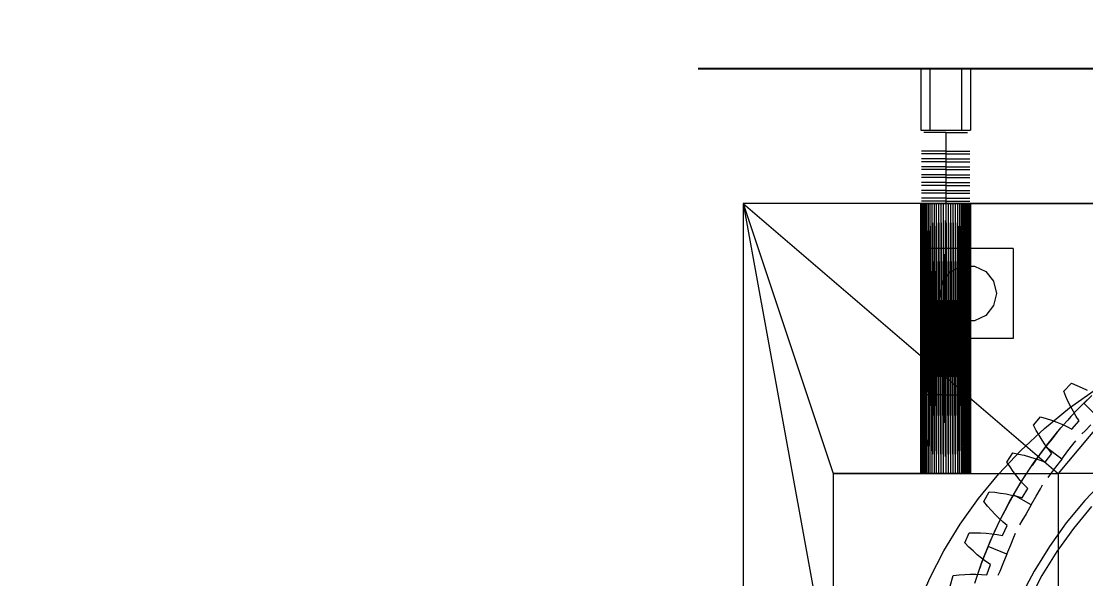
# Model space of a CAD drawing. Header units: millimetres. Extents: x -191664 to 191490, y -197311 to 10263.
# Drawn here: x 24107 to 25053, y 1847 to 2342 of the extents above; entities that cross this region are included whole.
import ezdxf

# ---------------------------------------------------------------- set-up
doc = ezdxf.new("R2010")
doc.units = ezdxf.units.MM
for name, color, linetype, lineweight in [('COTAS_O', 1, 'Continuous', 0), ('COTAS_P', 1, 'Continuous', 0), ('lateral_briquetadora', 7, 'Continuous', 0)]:
    doc.layers.add(name, color=color, linetype=linetype, lineweight=lineweight)
doc.dimstyles.new('PLANTA_100', dxfattribs={"dimtxt": 250, "dimasz": 150, "dimexe": 150, "dimexo": 80, "dimgap": 100, "dimtad": 1, "dimtih": 1, "dimtoh": 1, "dimdec": 1, "dimdsep": 46, "dimcen": 0.09, "dimclrd": 1, "dimclre": 1, "dimclrt": 1, "dimadec": 0, "dimazin": 0, "dimtfac": 1, "dimtdec": 4, "dimtofl": 0, "dimtmove": 0, "dimatfit": 3, "dimfxl": 1, "dimtolj": 1, "dimtzin": 0, "dimarcsym": 0})

# ---------------------------------------------------------------- blocks, each defined once
blk = doc.blocks.new('*D7')
at = {"layer": 'COTAS_P', "color": 1, "lineweight": -2, "transparency": 16777216}
for p, q in [((25334.81, 3271.57), (25080.53, 4103.58)), ((16187.4, 1228.91), (24980.92, 3916.29)), ((16254.38, 496.51), (16000.11, 1328.52))]:
    blk.add_line(p, q, dxfattribs=at)
at = {"layer": 'COTAS_P', "color": 1, "transparency": 16777216}
for points in [[(24973.62, 3940.2), (24988.23, 3892.38), (25124.37, 3960.13)], [(16180.1, 1252.82), (16194.71, 1205), (16043.95, 1185.07)]]:
    blk.add_solid(points, dxfattribs=at)
at = {"layer": 'Defpoints', "color": 0, "transparency": 16777216}
for p in [(25124.37, 3960.13), (25358.19, 3195.06), (16277.76, 420)]:
    blk.add_point(p, dxfattribs=at)
blk = doc.blocks.new('*D18')
at = {"layer": 'COTAS_O', "color": 1, "lineweight": -2, "transparency": 16777216}
for p, q in [((24708.19, 2300), (25478.19, 2300)), ((25328.19, 150), (25328.19, 2150)), ((24708.19, 0), (25478.19, 0))]:
    blk.add_line(p, q, dxfattribs=at)
at = {"layer": 'COTAS_O', "color": 1, "transparency": 16777216}
for points in [[(25303.19, 2150), (25353.19, 2150), (25328.19, 2300)], [(25303.19, 150), (25353.19, 150), (25328.19, 0)]]:
    blk.add_solid(points, dxfattribs=at)
at = {"layer": 'Defpoints', "color": 0, "transparency": 16777216}
for p in [(24628.19, 2300), (25328.19, 2300), (24628.19, 0)]:
    blk.add_point(p, dxfattribs=at)

msp = doc.modelspace()

# ---------------------------------------------------------------- linework, layer by layer
at = {"layer": 'lateral_briquetadora', "color": 9, "true_color": 0xb9c3c2}
for p, q in [((24906.19, 2300), (24950.19, 2300)), ((24906.19, 2300), (24906.19, 2245)), ((24914.19, 2300), (24942.19, 2300)), ((24914.19, 2300), (24914.19, 2245)), ((24942.19, 2300), (24942.19, 2245)), ((24950.19, 2300), (24950.19, 2245)), ((24906.19, 2245), (24950.19, 2245)), ((24912.55, 2243), (24908.69, 2243)), ((24919.51, 2243), (24912.55, 2243)), ((24914.19, 2245), (24942.19, 2245)), ((24928.19, 2243), (24919.51, 2243)), ((24928.19, 2243), (24928.19, 2226.5)), ((24928.19, 2243), (24936.86, 2243)), ((24936.86, 2243), (24943.82, 2243)), ((24943.82, 2243), (24947.69, 2243)), ((24910.99, 2226.5), (24906.74, 2226.5)), ((24910.99, 2224), (24906.74, 2224)), ((24912.55, 2226.5), (24908.69, 2226.5)), ((24912.55, 2224), (24908.69, 2224)), ((24918.64, 2226.5), (24910.99, 2226.5)), ((24918.64, 2224), (24910.99, 2224)), ((24919.51, 2226.5), (24912.55, 2226.5)), ((24919.51, 2224), (24912.55, 2224)), ((24928.19, 2226.5), (24918.64, 2226.5)), ((24928.19, 2224), (24918.64, 2224)), ((24928.19, 2226.5), (24919.51, 2226.5)), ((24928.19, 2224), (24919.51, 2224)), ((24928.19, 2226.5), (24928.19, 2224)), ((24928.19, 2226.5), (24937.73, 2226.5)), ((24928.19, 2226.5), (24936.86, 2226.5)), ((24928.19, 2224), (24928.19, 2219.5)), ((24928.19, 2224), (24936.86, 2224)), ((24928.19, 2224), (24937.73, 2224)), ((24936.86, 2226.5), (24943.82, 2226.5)), ((24936.86, 2224), (24943.82, 2224)), ((24937.73, 2226.5), (24945.39, 2226.5)), ((24937.73, 2224), (24945.39, 2224)), ((24943.82, 2226.5), (24947.69, 2226.5)), ((24943.82, 2224), (24947.69, 2224)), ((24945.39, 2226.5), (24949.63, 2226.5)), ((24945.39, 2224), (24949.63, 2224)), ((24910.99, 2219.5), (24906.74, 2219.5)), ((24910.99, 2217), (24906.74, 2217)), ((24912.55, 2219.5), (24908.69, 2219.5)), ((24912.55, 2217), (24908.69, 2217)), ((24918.64, 2219.5), (24910.99, 2219.5)), ((24918.64, 2217), (24910.99, 2217)), ((24919.51, 2219.5), (24912.55, 2219.5)), ((24919.51, 2217), (24912.55, 2217)), ((24928.19, 2219.5), (24918.64, 2219.5)), ((24928.19, 2217), (24918.64, 2217)), ((24928.19, 2219.5), (24919.51, 2219.5)), ((24928.19, 2217), (24919.51, 2217)), ((24928.19, 2219.5), (24928.19, 2217)), ((24928.19, 2219.5), (24936.86, 2219.5)), ((24928.19, 2219.5), (24937.73, 2219.5)), ((24928.19, 2217), (24928.19, 2212.5)), ((24928.19, 2217), (24936.86, 2217)), ((24928.19, 2217), (24937.73, 2217)), ((24936.86, 2219.5), (24943.82, 2219.5)), ((24936.86, 2217), (24943.82, 2217)), ((24937.73, 2219.5), (24945.39, 2219.5)), ((24937.73, 2217), (24945.39, 2217)), ((24943.82, 2219.5), (24947.69, 2219.5)), ((24943.82, 2217), (24947.69, 2217)), ((24945.39, 2219.5), (24949.63, 2219.5)), ((24945.39, 2217), (24949.63, 2217)), ((24910.99, 2212.5), (24906.74, 2212.5)), ((24910.99, 2210), (24906.74, 2210)), ((24910.99, 2205.5), (24906.74, 2205.5)), ((24912.55, 2212.5), (24908.69, 2212.5)), ((24912.55, 2210), (24908.69, 2210)), ((24912.55, 2205.5), (24908.69, 2205.5)), ((24918.64, 2212.5), (24910.99, 2212.5)), ((24918.64, 2210), (24910.99, 2210)), ((24918.64, 2205.5), (24910.99, 2205.5)), ((24919.51, 2212.5), (24912.55, 2212.5)), ((24919.51, 2210), (24912.55, 2210)), ((24919.51, 2205.5), (24912.55, 2205.5)), ((24928.19, 2212.5), (24918.64, 2212.5)), ((24928.19, 2210), (24918.64, 2210)), ((24928.19, 2205.5), (24918.64, 2205.5)), ((24928.19, 2212.5), (24919.51, 2212.5)), ((24928.19, 2210), (24919.51, 2210)), ((24928.19, 2205.5), (24919.51, 2205.5)), ((24928.19, 2212.5), (24928.19, 2210)), ((24928.19, 2212.5), (24936.86, 2212.5)), ((24928.19, 2212.5), (24937.73, 2212.5)), ((24928.19, 2210), (24928.19, 2205.5)), ((24928.19, 2210), (24936.86, 2210)), ((24928.19, 2210), (24937.73, 2210)), ((24928.19, 2205.5), (24928.19, 2203)), ((24928.19, 2205.5), (24936.86, 2205.5)), ((24928.19, 2205.5), (24937.73, 2205.5)), ((24936.86, 2212.5), (24943.82, 2212.5)), ((24936.86, 2210), (24943.82, 2210)), ((24936.86, 2205.5), (24943.82, 2205.5)), ((24937.73, 2212.5), (24945.39, 2212.5)), ((24937.73, 2210), (24945.39, 2210)), ((24937.73, 2205.5), (24945.39, 2205.5)), ((24943.82, 2212.5), (24947.69, 2212.5)), ((24943.82, 2210), (24947.69, 2210)), ((24943.82, 2205.5), (24947.69, 2205.5)), ((24945.39, 2212.5), (24949.63, 2212.5)), ((24945.39, 2210), (24949.63, 2210)), ((24945.39, 2205.5), (24949.63, 2205.5)), ((24910.99, 2203), (24906.74, 2203)), ((24910.99, 2198.5), (24906.74, 2198.5)), ((24910.99, 2196), (24906.74, 2196)), ((24912.55, 2203), (24908.69, 2203)), ((24912.55, 2198.5), (24908.69, 2198.5)), ((24912.55, 2196), (24908.69, 2196)), ((24918.64, 2203), (24910.99, 2203)), ((24918.64, 2198.5), (24910.99, 2198.5)), ((24918.64, 2196), (24910.99, 2196)), ((24919.51, 2203), (24912.55, 2203)), ((24919.51, 2198.5), (24912.55, 2198.5)), ((24919.51, 2196), (24912.55, 2196)), ((24928.19, 2203), (24918.64, 2203)), ((24928.19, 2198.5), (24918.64, 2198.5)), ((24928.19, 2196), (24918.64, 2196)), ((24928.19, 2203), (24919.51, 2203)), ((24928.19, 2198.5), (24919.51, 2198.5)), ((24928.19, 2196), (24919.51, 2196)), ((24928.19, 2203), (24928.19, 2198.5)), ((24928.19, 2203), (24936.86, 2203)), ((24928.19, 2203), (24937.73, 2203)), ((24928.19, 2198.5), (24928.19, 2196)), ((24928.19, 2198.5), (24936.86, 2198.5)), ((24928.19, 2198.5), (24937.73, 2198.5)), ((24928.19, 2196), (24928.19, 2191.5)), ((24928.19, 2196), (24936.86, 2196)), ((24928.19, 2196), (24937.73, 2196)), ((24936.86, 2203), (24943.82, 2203)), ((24936.86, 2198.5), (24943.82, 2198.5)), ((24936.86, 2196), (24943.82, 2196)), ((24937.73, 2203), (24945.39, 2203)), ((24937.73, 2198.5), (24945.39, 2198.5)), ((24937.73, 2196), (24945.39, 2196)), ((24943.82, 2203), (24947.69, 2203)), ((24943.82, 2198.5), (24947.69, 2198.5)), ((24943.82, 2196), (24947.69, 2196)), ((24945.39, 2203), (24949.63, 2203)), ((24945.39, 2198.5), (24949.63, 2198.5)), ((24945.39, 2196), (24949.63, 2196)), ((24910.99, 2191.5), (24906.74, 2191.5)), ((24910.99, 2189), (24906.74, 2189)), ((24910.99, 2184.5), (24906.74, 2184.5)), ((24912.55, 2191.5), (24908.69, 2191.5)), ((24912.55, 2189), (24908.69, 2189)), ((24912.55, 2184.5), (24908.69, 2184.5)), ((24918.64, 2191.5), (24910.99, 2191.5)), ((24918.64, 2189), (24910.99, 2189)), ((24918.64, 2184.5), (24910.99, 2184.5)), ((24919.51, 2191.5), (24912.55, 2191.5)), ((24919.51, 2189), (24912.55, 2189)), ((24919.51, 2184.5), (24912.55, 2184.5)), ((24928.19, 2191.5), (24918.64, 2191.5)), ((24928.19, 2189), (24918.64, 2189)), ((24928.19, 2184.5), (24918.64, 2184.5)), ((24928.19, 2191.5), (24919.51, 2191.5)), ((24928.19, 2189), (24919.51, 2189)), ((24928.19, 2184.5), (24919.51, 2184.5)), ((24928.19, 2191.5), (24928.19, 2189)), ((24928.19, 2191.5), (24936.86, 2191.5)), ((24928.19, 2191.5), (24937.73, 2191.5)), ((24928.19, 2189), (24928.19, 2184.5)), ((24928.19, 2189), (24936.86, 2189)), ((24928.19, 2189), (24937.73, 2189)), ((24928.19, 2184.5), (24928.19, 2182)), ((24928.19, 2184.5), (24936.86, 2184.5)), ((24928.19, 2184.5), (24937.73, 2184.5)), ((24936.86, 2191.5), (24943.82, 2191.5)), ((24936.86, 2189), (24943.82, 2189)), ((24936.86, 2184.5), (24943.82, 2184.5)), ((24937.73, 2191.5), (24945.39, 2191.5)), ((24937.73, 2189), (24945.39, 2189)), ((24937.73, 2184.5), (24945.39, 2184.5)), ((24943.82, 2191.5), (24947.69, 2191.5)), ((24943.82, 2189), (24947.69, 2189)), ((24943.82, 2184.5), (24947.69, 2184.5)), ((24945.39, 2191.5), (24949.63, 2191.5)), ((24945.39, 2189), (24949.63, 2189)), ((24945.39, 2184.5), (24949.63, 2184.5)), ((24748.19, 2180), (25028.19, 1940)), ((25228.19, 2180), (24748.19, 2180)), ((24748.19, 2180), (24828.19, 1940)), ((24748.19, 2180), (24828.19, 1740)), ((24748.19, 2180), (24748.19, 1320)), ((24932.48, 2180), (24748.19, 2180)), ((24930.34, 2180), (24748.19, 2180)), ((24928.19, 2180), (24748.19, 2180)), ((24926.03, 2180), (24748.19, 2180)), ((24923.89, 2180), (24748.19, 2180)), ((24921.8, 2180), (24748.19, 2180)), ((24919.77, 2180), (24748.19, 2180)), ((24917.82, 2180), (24748.19, 2180)), ((24915.96, 2180), (24748.19, 2180)), ((24914.23, 2180), (24748.19, 2180)), ((24912.63, 2180), (24748.19, 2180)), ((24911.18, 2180), (24748.19, 2180)), ((24909.89, 2180), (24748.19, 2180)), ((24908.78, 2180), (24748.19, 2180)), ((24907.86, 2180), (24748.19, 2180)), ((24907.13, 2180), (24748.19, 2180)), ((24906.61, 2180), (24748.19, 2180)), ((24906.29, 2180), (24748.19, 2180)), ((24906.19, 2180), (24748.19, 2180)), ((24906.19, 2180), (24906.29, 1940)), ((24906.19, 1940), (24906.19, 2180)), ((24906.19, 2180), (24906.29, 2180)), ((24906.29, 2180), (24906.61, 1940)), ((24906.29, 1940), (24906.29, 2180)), ((24906.29, 2180), (24906.61, 2180)), ((24906.61, 2180), (24907.13, 1940)), ((24906.61, 1940), (24906.61, 2180)), ((24906.61, 2180), (24907.13, 2180)), ((24910.99, 2182), (24906.74, 2182)), ((24907.13, 2180), (24907.86, 1940)), ((24907.13, 1940), (24907.13, 2180)), ((24907.13, 2180), (24907.86, 2180)), ((24907.86, 2180), (24908.78, 1940)), ((24907.86, 1940), (24907.86, 2180)), ((24907.86, 2180), (24908.78, 2180)), ((24908.78, 2180), (24907.86, 1940)), ((24912.55, 2182), (24908.69, 2182)), ((24908.78, 2180), (24909.89, 1940)), ((24908.78, 1940), (24908.78, 2180)), ((24908.78, 2180), (24909.89, 2180)), ((24909.89, 2180), (24911.18, 1940)), ((24909.89, 1940), (24909.89, 2180)), ((24909.89, 2180), (24911.18, 2180)), ((24918.64, 2182), (24910.99, 2182)), ((24911.18, 2180), (24912.63, 1940)), ((24911.18, 1940), (24911.18, 2180)), ((24911.18, 2180), (24912.63, 2180)), ((24919.51, 2182), (24912.55, 2182)), ((24912.63, 2180), (24912.63, 1940)), ((24912.63, 2180), (24914.23, 1940)), ((24912.63, 2180), (24914.23, 2180)), ((24914.23, 2180), (24914.23, 1940)), ((24914.23, 2180), (24915.96, 1940)), ((24914.23, 2180), (24915.96, 2180)), ((24915.96, 2180), (24915.96, 1940)), ((24915.96, 2180), (24917.82, 1940)), ((24915.96, 2180), (24917.82, 2180)), ((24917.82, 2180), (24915.96, 1940)), ((24917.82, 2180), (24917.82, 1940)), ((24917.82, 2180), (24919.77, 1940)), ((24917.82, 2180), (24919.77, 2180)), ((24928.19, 2182), (24918.64, 2182)), ((24928.19, 2182), (24919.51, 2182)), ((24919.77, 2180), (24919.77, 1940)), ((24919.77, 2180), (24921.8, 1940)), ((24919.77, 2180), (24921.8, 2180)), ((24921.8, 2180), (24921.8, 1940)), ((24921.8, 2180), (24923.89, 1940)), ((24921.8, 2180), (24923.89, 2180)), ((24923.89, 2180), (24923.89, 1940)), ((24923.89, 2180), (24926.03, 1940)), ((24923.89, 2180), (24926.03, 2180)), ((24926.03, 2180), (24926.03, 1940)), ((24926.03, 2180), (24928.19, 1940)), ((24926.03, 2180), (24928.19, 2180)), ((24928.19, 2180), (24926.03, 1940)), ((24928.19, 2182), (24928.19, 2010)), ((24928.19, 2182), (24937.73, 2182)), ((24928.19, 2182), (24936.86, 2182)), ((24928.19, 2180), (24928.19, 1940)), ((24928.19, 2180), (24930.34, 1940)), ((24928.19, 2180), (24930.34, 2180)), ((24930.34, 2180), (24930.34, 1940)), ((24930.34, 2180), (24932.48, 1940)), ((24930.34, 2180), (24932.48, 2180)), ((24930.34, 2180), (25228.19, 2180)), ((24932.48, 2180), (24932.48, 1940)), ((24932.48, 2180), (24934.57, 1940)), ((24932.48, 2180), (24934.57, 2180)), ((24932.48, 2180), (25228.19, 2180)), ((24934.57, 2180), (24934.57, 1940)), ((24934.57, 2180), (24936.61, 1940)), ((24934.57, 2180), (24936.61, 2180)), ((24934.57, 2180), (25228.19, 2180)), ((24936.61, 2180), (24936.61, 1940)), ((24936.61, 2180), (24938.56, 1940)), ((24936.61, 2180), (24938.56, 2180)), ((24936.61, 2180), (25228.19, 2180)), ((24936.86, 2182), (24943.82, 2182)), ((24937.73, 2182), (24945.39, 2182)), ((24938.56, 2180), (24938.56, 1940)), ((24940.41, 2180), (24938.56, 1940)), ((24938.56, 2180), (24940.41, 2180)), ((24938.56, 2180), (25228.19, 2180)), ((24938.56, 2180), (24940.41, 1940)), ((24940.41, 2180), (24940.41, 1940)), ((24940.41, 1940), (24942.14, 2180)), ((24940.41, 2180), (24942.14, 2180)), ((24940.41, 2180), (25228.19, 2180)), ((24940.41, 2180), (24942.14, 1940)), ((24942.14, 2180), (24942.14, 1940)), ((24942.14, 2180), (24943.74, 1940)), ((24942.14, 2180), (24943.74, 2180)), ((24942.14, 2180), (25228.19, 2180)), ((24943.74, 2180), (24943.74, 1940)), ((24943.74, 1940), (24945.19, 2180)), ((24943.74, 2180), (24945.19, 2180)), ((24943.74, 2180), (25228.19, 2180)), ((24945.19, 1940), (24943.74, 2180)), ((24943.82, 2182), (24947.69, 2182)), ((24945.19, 2180), (24945.19, 1940)), ((24945.19, 2180), (24946.48, 1940)), ((24945.19, 2180), (24946.48, 2180)), ((25228.19, 2180), (24945.19, 2180)), ((24945.39, 2182), (24949.63, 2182)), ((24946.48, 2180), (24947.59, 1940)), ((24946.48, 1940), (24946.48, 2180)), ((24946.48, 2180), (24947.59, 2180)), ((25228.19, 2180), (24946.48, 2180)), ((24947.59, 2180), (24947.59, 1940)), ((24947.59, 1940), (24948.51, 2180)), ((24947.59, 2180), (24948.51, 2180)), ((25228.19, 2180), (24947.59, 2180)), ((24948.51, 1940), (24947.59, 2180)), ((24948.51, 2180), (24948.51, 1940)), ((24948.51, 2180), (24949.24, 1940)), ((24948.51, 2180), (24949.24, 2180)), ((25228.19, 2180), (24948.51, 2180)), ((24949.24, 2180), (24949.24, 1940)), ((24949.24, 1940), (24949.76, 2180)), ((24949.24, 2180), (24949.76, 2180)), ((25228.19, 2180), (24949.24, 2180)), ((24949.76, 1940), (24949.24, 2180)), ((24949.76, 2180), (24949.76, 1940)), ((24949.76, 2180), (24950.08, 1940)), ((24949.76, 2180), (24950.08, 2180)), ((25228.19, 2180), (24949.76, 2180)), ((24950.08, 2180), (24950.08, 1940)), ((24950.08, 1940), (24950.19, 2180)), ((24950.08, 2180), (24950.19, 2180)), ((25228.19, 2180), (24950.08, 2180)), ((24950.08, 2180), (24950.19, 1940)), ((24950.19, 2180), (24950.19, 1940)), ((24950.19, 2180), (25228.19, 2180)), ((25228.19, 2180), (25028.19, 1940)), ((24908.19, 2140), (24908.19, 2060)), ((24988.19, 2140), (24908.19, 2140)), ((24988.19, 2140), (24988.19, 2060)), ((24925.66, 2110.85), (24932.6, 2119.55)), ((24932.6, 2119.55), (24942.62, 2124.37)), ((24942.62, 2124.37), (24953.75, 2124.37)), ((24953.75, 2124.37), (24963.77, 2119.55)), ((24963.77, 2119.55), (24970.71, 2110.85)), ((24923.19, 2100), (24925.66, 2110.85)), ((24970.71, 2110.85), (24973.19, 2100)), ((24925.66, 2089.15), (24923.19, 2100)), ((24973.19, 2100), (24970.71, 2089.15)), ((24932.6, 2080.45), (24925.66, 2089.15)), ((24942.62, 2075.63), (24932.6, 2080.45)), ((24963.77, 2080.45), (24953.75, 2075.63)), ((24970.71, 2089.15), (24963.77, 2080.45)), ((24953.75, 2075.63), (24942.62, 2075.63)), ((24988.19, 2060), (24908.19, 2060)), ((25033.04, 2013.17), (25040.01, 2020.15)), ((25040.01, 2020.15), (25044.75, 2018.21)), ((25044.75, 2018.21), (25049.36, 2016.15)), ((25049.36, 2016.15), (25053.85, 2013.95)), ((24912.55, 2010), (24908.69, 2010)), ((24919.51, 2010), (24912.55, 2010)), ((24928.19, 2010), (24919.51, 2010)), ((24928.19, 2010), (24936.86, 2010)), ((24936.86, 2010), (24943.82, 2010)), ((24943.82, 2010), (24947.69, 2010)), ((25034.98, 2008.44), (25033.04, 2013.17)), ((25037.04, 2003.82), (25034.98, 2008.44)), ((25043.89, 1995.25), (25057.94, 2009.3)), ((25050.82, 2002.36), (25057.34, 2008.73)), ((25030.56, 1980.5), (25043.89, 1995.25)), ((25039.23, 1999.33), (25037.04, 2003.82)), ((25041.57, 1994.98), (25039.23, 1999.33)), ((25044.46, 1995.84), (25039.46, 1990.51)), ((25050.82, 2002.36), (25044.46, 1995.84)), ((25063.55, 1989.63), (25050.82, 2002.36)), ((25006.21, 1982.86), (25012.47, 1990.48)), ((25012.47, 1990.48), (25017.37, 1989.02)), ((25017.37, 1989.02), (25022.17, 1987.42)), ((25022.17, 1987.42), (25026.85, 1985.67)), ((25039.46, 1990.51), (25036.73, 1987.51)), ((25040.1, 1979.46), (25046.71, 1986.76)), ((25044.06, 1990.78), (25041.57, 1994.98)), ((25046.71, 1986.76), (25044.06, 1990.78)), ((25008.61, 1978.34), (25006.21, 1982.86)), ((25011.11, 1973.94), (25008.61, 1978.34)), ((25018, 1965.1), (25030.56, 1980.5)), ((25027.26, 1976.6), (25022.62, 1970.95)), ((25022.62, 1970.95), (25027.26, 1976.6)), ((25026.85, 1985.67), (25031.41, 1983.77)), ((25027.26, 1976.6), (25029.88, 1979.7)), ((25031.41, 1983.77), (25035.83, 1981.71)), ((25035.83, 1981.71), (25040.1, 1979.46)), ((25051.94, 1978.03), (25049.07, 1975.16)), ((25057.11, 1983.19), (25051.94, 1978.03)), ((25013.74, 1969.69), (25011.11, 1973.94)), ((25016.49, 1965.59), (25013.74, 1969.69)), ((25016.99, 1963.79), (25022.62, 1970.95)), ((25022.62, 1970.95), (25016.99, 1963.79)), ((25041.27, 1965.85), (25043.74, 1969.07)), ((24982.49, 1950.06), (24987.97, 1958.26)), ((24987.97, 1958.26), (24992.99, 1957.28)), ((25006.24, 1949.08), (25018, 1965.1)), ((25016.99, 1963.79), (25011.53, 1956.49)), ((25019.37, 1961.65), (25016.49, 1965.59)), ((25016.55, 1950), (25022.41, 1957.91)), ((25031.27, 1952.83), (25016.99, 1963.79)), ((25022.41, 1957.91), (25019.37, 1961.65)), ((25031.27, 1952.83), (25036.82, 1960.06)), ((25036.82, 1960.06), (25041.27, 1965.85)), ((24985.31, 1945.79), (24982.49, 1950.06)), ((24992.99, 1957.28), (24997.92, 1956.16)), ((24995.31, 1932.49), (25006.24, 1949.08)), ((24997.92, 1956.16), (25002.75, 1954.88)), ((25002.75, 1954.88), (25007.48, 1953.44)), ((25007.27, 1950.55), (25004.95, 1947.22)), ((25011.53, 1956.49), (25007.27, 1950.55)), ((25007.48, 1953.44), (25012.08, 1951.82)), ((25012.08, 1951.82), (25016.55, 1950)), ((25031.27, 1952.83), (25025.73, 1945.6)), ((24828.19, 1940), (24828.19, 1740)), ((24828.19, 1940), (25028.19, 1940)), ((24914.23, 1940), (24828.19, 1940)), ((24828.19, 1940), (24912.63, 1940)), ((24828.19, 1940), (24911.18, 1940)), ((24828.19, 1940), (24909.89, 1940)), ((24915.96, 1940), (24828.19, 1940)), ((24828.19, 1940), (24908.78, 1940)), ((24917.82, 1940), (24828.19, 1940)), ((24919.77, 1940), (24828.19, 1940)), ((24828.19, 1940), (24907.86, 1940)), ((24921.8, 1940), (24828.19, 1940)), ((24828.19, 1940), (24907.13, 1940)), ((24923.89, 1940), (24828.19, 1940)), ((24828.19, 1940), (24906.61, 1940)), ((24926.03, 1940), (24828.19, 1940)), ((24828.19, 1940), (24906.29, 1940)), ((24928.19, 1940), (24828.19, 1940)), ((24828.19, 1940), (24906.19, 1940)), ((24906.29, 1940), (24906.19, 1940)), ((24906.61, 1940), (24906.29, 1940)), ((24907.13, 1940), (24906.61, 1940)), ((24907.86, 1940), (24907.13, 1940)), ((24908.78, 1940), (24907.86, 1940)), ((24909.89, 1940), (24908.78, 1940)), ((24911.18, 1940), (24909.89, 1940)), ((24912.63, 1940), (24911.18, 1940)), ((24914.23, 1940), (24912.63, 1940)), ((24915.96, 1940), (24914.23, 1940)), ((24917.82, 1940), (24915.96, 1940)), ((24919.77, 1940), (24917.82, 1940)), ((24921.8, 1940), (24919.77, 1940)), ((24923.89, 1940), (24921.8, 1940)), ((24926.03, 1940), (24923.89, 1940)), ((24928.19, 1940), (24926.03, 1940)), ((24930.34, 1940), (24928.19, 1940)), ((24928.19, 1940), (25028.19, 1940)), ((24932.48, 1940), (24930.34, 1940)), ((24930.34, 1940), (25028.19, 1940)), ((24934.57, 1940), (24932.48, 1940)), ((24932.48, 1940), (25028.19, 1940)), ((24936.61, 1940), (24934.57, 1940)), ((24934.57, 1940), (25028.19, 1940)), ((24938.56, 1940), (24936.61, 1940)), ((24936.61, 1940), (25028.19, 1940)), ((24940.41, 1940), (24938.56, 1940)), ((24938.56, 1940), (25028.19, 1940)), ((24942.14, 1940), (24940.41, 1940)), ((24940.41, 1940), (25028.19, 1940)), ((24943.74, 1940), (24942.14, 1940)), ((24942.14, 1940), (25028.19, 1940)), ((24945.19, 1940), (24943.74, 1940)), ((24943.74, 1940), (25028.19, 1940)), ((24946.48, 1940), (24945.19, 1940)), ((24945.19, 1940), (25028.19, 1940)), ((24947.59, 1940), (24946.48, 1940)), ((24946.48, 1940), (25028.19, 1940)), ((24948.51, 1940), (24947.59, 1940)), ((24947.59, 1940), (25028.19, 1940)), ((24949.24, 1940), (24948.51, 1940)), ((24948.51, 1940), (25028.19, 1940)), ((24949.76, 1940), (24949.24, 1940)), ((24949.24, 1940), (25028.19, 1940)), ((24950.08, 1940), (24949.76, 1940)), ((24949.76, 1940), (25028.19, 1940)), ((24950.19, 1940), (24950.08, 1940)), ((24950.08, 1940), (25028.19, 1940)), ((24950.19, 1940), (25028.19, 1940)), ((24988.24, 1941.67), (24985.31, 1945.79)), ((24991.27, 1937.69), (24988.24, 1941.67)), ((24997, 1935.17), (24999.19, 1938.59)), ((25021.28, 1939.8), (25018.81, 1936.59)), ((25025.73, 1945.6), (25021.28, 1939.8)), ((25028.19, 1940), (25028.19, 1740)), ((25108.19, 1940), (25028.19, 1940)), ((24985.22, 1915.36), (24995.31, 1932.49)), ((24994.41, 1933.88), (24991.27, 1937.69)), ((24993.14, 1928.96), (24997, 1935.17)), ((24997.67, 1930.25), (24994.41, 1933.88)), ((25001.06, 1926.82), (24997.67, 1930.25)), ((25012.29, 1926.34), (25014.31, 1929.86)), ((25069.55, 1934.59), (25051.75, 1915.94)), ((24962.1, 1915.09), (24966.74, 1923.79)), ((24966.74, 1923.79), (24971.84, 1923.31)), ((24971.84, 1923.31), (24976.85, 1922.67)), ((24976.85, 1922.67), (24981.79, 1921.87)), ((24981.79, 1921.87), (24986.63, 1920.9)), ((24988.49, 1921.12), (24984.02, 1913.18)), ((24986.63, 1920.9), (24991.37, 1919.74)), ((24988.49, 1921.12), (24993.14, 1928.96)), ((25004.08, 1912.12), (24988.49, 1921.12)), ((24991.37, 1919.74), (24995.99, 1918.37)), ((24995.99, 1918.37), (25001.06, 1926.82)), ((25004.08, 1912.12), (25008.63, 1920.02)), ((25008.63, 1920.02), (25012.29, 1926.34)), ((24965.32, 1911.12), (24962.1, 1915.09)), ((24968.64, 1907.3), (24965.32, 1911.12)), ((24976.02, 1897.74), (24985.22, 1915.36)), ((24984.02, 1913.18), (24980.58, 1906.73)), ((25004.08, 1912.12), (24999.52, 1904.23)), ((25051.75, 1915.94), (25035.3, 1896.09)), ((25057.73, 1910.62), (25041.63, 1891.2)), ((24972.04, 1903.64), (24968.64, 1907.3)), ((24975.54, 1900.16), (24972.04, 1903.64)), ((24980.58, 1906.73), (24978.71, 1903.13)), ((24999.52, 1904.23), (24995.87, 1897.91)), ((24967.73, 1879.69), (24976.02, 1897.74)), ((24972.4, 1890.14), (24974.12, 1893.82)), ((24979.14, 1896.86), (24975.54, 1900.16)), ((24978.64, 1884.88), (24982.85, 1893.78)), ((24982.85, 1893.78), (24979.14, 1896.86)), ((24995.87, 1897.91), (24993.84, 1894.39)), ((25035.3, 1896.09), (25020.27, 1875.15)), ((25041.63, 1891.2), (25026.92, 1870.71)), ((24945.23, 1878.29), (24949, 1887.4)), ((24949, 1887.4), (24954.12, 1887.42)), ((24954.12, 1887.42), (24959.17, 1887.28)), ((24959.17, 1887.28), (24964.16, 1886.97)), ((24964.16, 1886.97), (24969.07, 1886.48)), ((24965.79, 1875.11), (24969.38, 1883.49)), ((24969.07, 1886.48), (24973.9, 1885.79)), ((24969.38, 1883.49), (24972.4, 1890.14)), ((24973.9, 1885.79), (24978.64, 1884.88)), ((24985.91, 1876.64), (24988.71, 1883.39)), ((24988.71, 1883.39), (24990.26, 1887.13)), ((24948.83, 1874.66), (24945.23, 1878.29)), ((24952.5, 1871.18), (24948.83, 1874.66)), ((24960.35, 1861.23), (24967.73, 1879.69)), ((24965.79, 1875.11), (24962.41, 1866.65)), ((24982.42, 1868.22), (24965.79, 1875.11)), ((24982.42, 1868.22), (24985.91, 1876.64)), ((25020.27, 1875.15), (25006.73, 1853.21)), ((24956.25, 1867.87), (24952.5, 1871.18)), ((24960.07, 1864.75), (24956.25, 1867.87)), ((24962.41, 1866.65), (24959.83, 1859.81)), ((24963.98, 1861.82), (24960.07, 1864.75)), ((24982.42, 1868.22), (24978.94, 1859.8)), ((25026.92, 1870.71), (25013.68, 1849.24)), ((24953.93, 1842.43), (24960.35, 1861.23)), ((24959.83, 1859.81), (24958.45, 1855.99)), ((24967.97, 1859.12), (24963.98, 1861.82)), ((24964.65, 1849.84), (24967.97, 1859.12)), ((24978.94, 1859.8), (24976.14, 1853.05)), ((24932.05, 1840.02), (24934.91, 1849.45)), ((24934.91, 1849.45), (24940, 1849.98)), ((24940, 1849.98), (24945.04, 1850.33)), ((24945.04, 1850.33), (24950.03, 1850.51)), ((24950.03, 1850.51), (24954.97, 1850.5)), ((24954.97, 1850.5), (24959.85, 1850.29)), ((24959.85, 1850.29), (24964.65, 1849.84)), ((24976.14, 1853.05), (24974.59, 1849.3)), ((25006.73, 1853.21), (24994.75, 1830.38)), ((25013.68, 1849.24), (25001.96, 1826.91))]:
    msp.add_line(p, q, dxfattribs=at)
at = {"layer": 'lateral_briquetadora', "color": 117, "true_color": 0x28865c}
for p, q in [((25038.29, 1998.25), (25062.07, 2015.27)), ((25015.85, 1979.91), (25038.29, 1998.25)), ((24994.82, 1960.33), (25015.85, 1979.91)), ((24975.31, 1939.59), (24994.82, 1960.33)), ((24957.4, 1917.78), (24975.31, 1939.59)), ((24941.15, 1895), (24957.4, 1917.78)), ((24926.66, 1871.34), (24941.15, 1895)), ((24913.96, 1846.9), (24926.66, 1871.34)), ((24903.13, 1821.79), (24913.96, 1846.9))]:
    msp.add_line(p, q, dxfattribs=at)

# ---------------------------------------------------------------- dimensions: what is measured, and where the dimension line sits
at = {"layer": 'COTAS_O'}
dim = msp.add_aligned_dim(p1=(24628.19, 0), p2=(24628.19, 2300), distance=-700, text='<> O', dimstyle='PLANTA_100', dxfattribs=at)
dim.commit()
dim.dimension.update_dxf_attribs({"geometry": '*D18', "text_midpoint": (25328.19, 1150)})
at = {"layer": 'COTAS_P'}
dim = msp.add_aligned_dim(p1=(16277.76, 420), p2=(25358.19, 3195.06), distance=800, text='<> P', dimstyle='PLANTA_100', dxfattribs=at)
dim.commit()
dim.dimension.update_dxf_attribs({"geometry": '*D7', "text_midpoint": (20584.16, 2572.6)})

doc.saveas('drawing.dxf')
